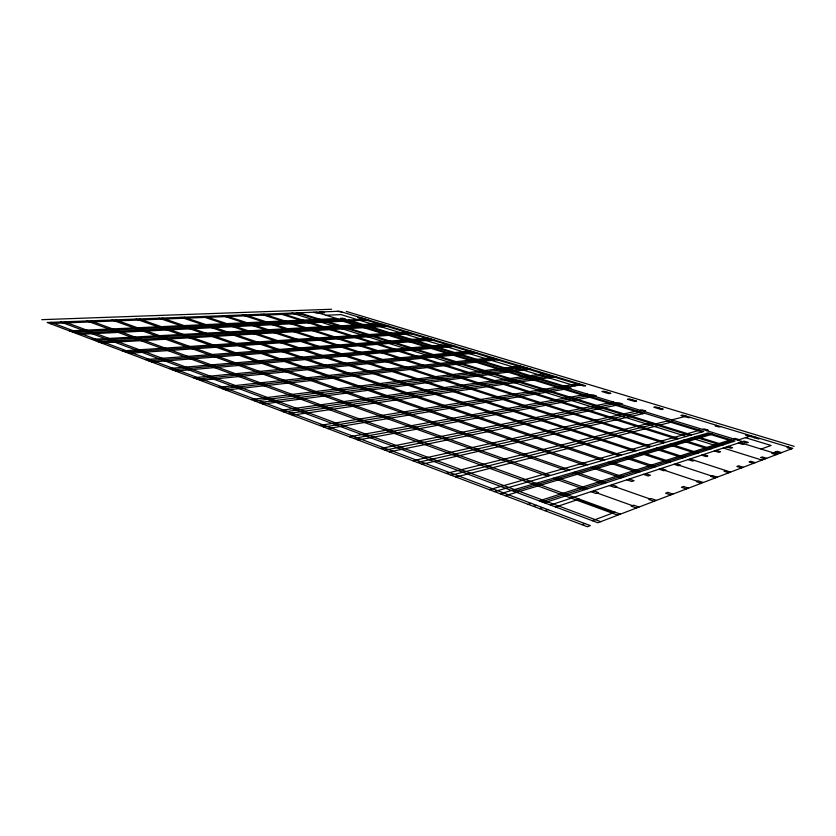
<?xml version="1.0" encoding="UTF-8"?>
<svg xmlns="http://www.w3.org/2000/svg" width="836" height="836" viewBox="0 0 836 836"><rect width="100%" height="100%" fill="white"/><g stroke="black" fill="none" stroke-linecap="round" stroke-linejoin="round"><path stroke-width="1.25" d="M794.2 446.361L346.292 311.42M581.866 524.642L584.813 523.535M592.348 520.703L615.045 512.186M725.888 470.584L724.07 471.264L728.752 472.789M788.484 447.082L787.084 447.615L791.337 448.901M761.084 449.057L771.095 445.473L745.44 437.667M544.832 510.639L547.873 509.615M555.689 506.992L579.202 499.113M694.528 460.427L692.636 461.064L688.112 459.601M744.061 443.822L742.493 444.344L738.282 443.049M760.008 438.472L758.545 438.963L745.618 435.054L747.123 434.574M539.523 508.633L542.595 507.619M550.433 505.038L744.071 441.136L748.251 442.411L746.715 442.934L340.451 318.349L342.697 318.244L345.373 319.059L72.335 331.996M754.427 437.719L755.911 437.228M533.452 506.334L536.524 505.341M544.414 502.781L735.022 441.042L708.447 432.87L500.221 493.773M737.707 440.175L751.188 435.807M541.822 501.809L732.942 440.394M528.216 504.359L531.309 503.366M539.23 500.848L730.852 439.757M733.559 438.9L735.126 438.398L739.275 439.663M505.289 495.696L712.523 434.114M514.004 491.411L710.475 433.487M494.4 491.578L703.755 431.428L315.893 312.152M706.556 430.624L708.197 430.153L704.184 428.92L702.533 429.39M720.663 426.569L719.096 427.018L715.146 425.817L716.713 425.378M489.394 489.677L699.722 430.185M455.933 477.032L672.572 421.835M690.181 417.352L688.55 417.76L680.901 415.44L682.542 415.043L792.727 448.368L597.845 522.761L60.694 321.954M451.137 475.214L668.654 420.633M671.59 419.891L686.346 416.192M446.372 473.416L651.944 422.598M422.002 464.199L644.744 413.277M417.394 462.465L640.951 412.106M643.981 411.427L645.747 411.03L641.975 409.88L640.198 410.267M657.545 408.376L659.238 407.989M412.817 460.73L637.157 410.946M389.388 451.868L622.632 403.955L618.964 402.827L384.957 450.196M631.117 400.371L632.862 400.016M380.547 448.524L613.467 402.074M358.007 440.008L596.486 395.95L592.912 394.853L353.732 438.388M605.41 392.575L607.197 392.251M349.49 436.789L587.478 394.101M327.785 428.575L571.051 388.155L348.476 320.01M323.678 427.029L582.222 384.696M319.582 425.482L578.805 383.661M292.213 415.137L555.804 376.702M287.981 413.538L552.481 375.698M283.78 411.939L548.667 374.549M279.893 410.476L545.365 373.546M262.828 404.028L530.85 369.157M259.055 402.597L527.62 368.185M254.708 400.956L523.9 367.056M250.967 399.535L520.703 366.084M225.887 390.057L499.113 359.553M222.282 388.698L495.988 358.613M218.698 387.34L492.885 357.672M200.337 380.39L476.907 352.844M193.388 377.767L470.835 351.005M196.857 379.074L473.866 351.925M175.633 371.059L455.254 346.292M172.279 369.784L452.286 345.393M168.924 368.519L449.34 344.505M151.755 362.03L434.135 339.907M148.505 360.797L431.24 339.029M145.265 359.574L428.356 338.152M128.65 353.294L413.517 333.668M122.369 350.921L407.884 331.965M125.504 352.102L410.695 332.812M101.323 342.959L388.918 326.228M98.293 341.82L386.169 325.392M91.814 339.364L380.296 323.616M94.813 340.503L383.013 324.441M78.626 334.379L368.289 319.989M75.7 333.271L365.614 319.174M69.43 330.899L336.615 318.526M359.877 317.45L357.724 317.544L583.821 386.033L585.649 385.73L339.385 311.243L47.14 322.477L587.415 526.743L590.341 525.625L50.933 322.33M360.379 318.349L362.542 318.244M325.946 315.245L340.973 314.608L575.147 385.856M49.941 323.532L301.744 313.615M341.976 312.027L337.211 311.326M331.599 309.257L41.8 319.665M322.027 311.912L324.64 312.716L316.217 313.04L313.594 312.236M781.587 452.621L777.261 451.294L771.764 453.363L776.121 454.7M319.76 311.995L322.382 312.8M775.787 451.848L780.124 453.175M739.86 442.526L777.605 454.136M334.348 318.631L642.957 413.684M666.919 421.072L702.094 431.898M706.796 433.351L733.433 441.554M299.11 312.789L691.56 434.929M696.315 436.413L723.349 444.825M728.26 446.351L732.545 447.688L730.894 448.232L726.609 446.894M766.675 458.306L762.254 456.937L760.687 457.522L765.118 458.901M296.728 312.883L689.815 435.431M694.591 436.914L721.677 445.358M291.931 313.072L686.304 436.434M691.1 437.939L718.323 446.455M723.276 448.002L761.972 460.103M281.701 313.458L678.79 438.597M683.629 440.123L711.112 448.786M716.118 450.364L720.465 451.733L718.751 452.307L714.383 450.928M755.221 462.684L750.718 461.263L749.066 461.88L753.581 463.311M279.234 313.552L676.972 439.119M681.821 440.656L709.367 449.35M263.643 314.158L665.414 442.443M670.336 444.01L698.3 452.934M703.389 454.565L707.82 455.975L706.012 456.581L701.571 455.16M743.194 467.272L738.606 465.809L736.871 466.457L741.48 467.93M261.083 314.252L663.512 442.986M668.445 444.564L696.461 453.53M244.896 314.879L651.401 446.466M656.406 448.086L684.841 457.292M690.024 458.974L730.559 472.1M242.241 314.973L649.394 447.041M654.41 448.671L682.918 457.919M225.417 315.621L636.677 450.698M641.766 452.37L670.712 461.869M675.979 463.604L680.577 465.109L678.581 465.777L673.973 464.273M717.278 477.168L712.512 475.6L710.6 476.321L715.376 477.889M679.574 465.443L711.551 475.966M222.658 315.726L634.576 451.304M639.676 452.976L668.685 462.527M205.165 316.405L621.211 455.139M626.394 456.874L655.842 466.687M661.213 468.484L665.884 470.041L663.784 470.741L659.102 469.174M703.275 482.508L698.426 480.888L696.409 481.651L701.279 483.271M664.839 470.396L697.412 481.264M202.291 316.51L618.995 455.777M624.189 457.511L653.71 467.376M184.087 317.21L604.93 459.821M610.196 461.608L640.177 471.765M645.643 473.615L650.408 475.235L648.193 475.977L643.417 474.357M688.519 488.14L683.566 486.468L681.444 487.263L686.408 488.955M181.099 317.325L602.599 460.49M607.887 462.287L637.931 472.486M162.142 318.056L587.771 464.753M593.132 466.592L623.656 477.116M629.226 479.038L634.075 480.71L631.734 481.494L626.875 479.812M672.928 494.097L667.88 492.352L665.634 493.198L670.691 494.954M159.018 318.171L585.315 465.453M590.697 467.314L621.294 477.878M139.257 318.934L569.671 469.947M575.126 471.859L606.204 482.769M611.879 484.755L616.822 486.489L614.345 487.325L609.392 485.58M656.438 500.388L651.286 498.58L648.903 499.479L654.065 501.297M615.589 486.907L650.094 499.029M136.007 319.059L567.08 470.699M572.545 472.622L603.707 483.574M115.389 319.854L550.537 475.444M556.086 477.429L587.739 488.746M593.529 490.816L598.555 492.613L595.943 493.501L590.885 491.683M638.955 507.065L633.698 505.184L631.18 506.135L636.447 508.016M597.249 493.052L632.444 505.655M111.993 319.979L547.789 476.238M553.359 478.234L585.095 489.603M90.455 320.815L620.406 514.14M577.812 499.573L613.708 512.687M86.913 320.951L617.741 515.164M64.403 321.808L600.687 521.674M662.958 409.117L661.276 409.504L653.836 407.247L655.528 406.871L662.958 409.117M636.478 401.113L634.754 401.468L627.512 399.274L629.257 398.918L636.478 401.113M610.729 393.317L608.942 393.651L601.899 391.509L603.697 391.185L610.729 393.317"/></g></svg>
